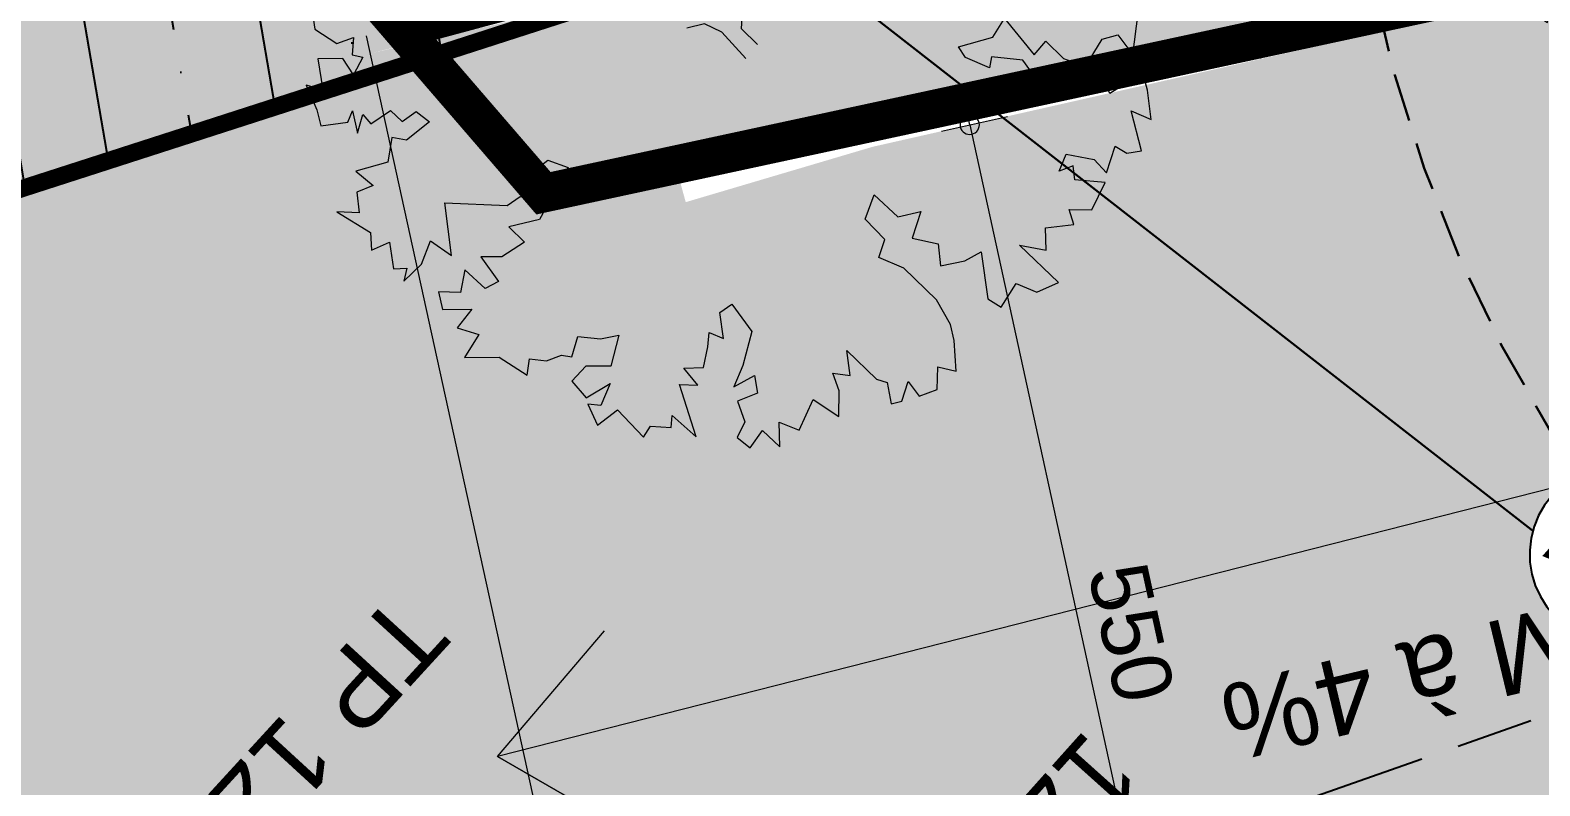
# Model space of a CAD drawing. Header units: metres. Extents: x -2858 to 512, y -1995 to 1252.
# Drawn here: x -413.8 to -405.96, y -80.1 to -76.17 of the extents above; entities that cross this region are included whole.
import ezdxf
from ezdxf import colors
from ezdxf.entities.mleader import LeaderData, LeaderLine
from ezdxf.enums import TextEntityAlignment as Align
from ezdxf.lldxf.tags import DXFTag
from ezdxf.math import Vec2, Vec3

# ---------------------------------------------------------------- set-up
doc = ezdxf.new("R2010")
doc.units = ezdxf.units.M
for name, pattern in [('AEP-2', [3.9000000000000004, 2.5, -0.2, 0.4, -0.2, 0.4, -0.2]), ('CACHE', [0.375, 0.25, -0.125]), ('Grille', [0.8, 0.4, -0.4])]:
    doc.linetypes.add(name, pattern=pattern)
for name, color, linetype in [('--ui- Rsx Humides- EP projeté', 150, 'EP proj'), ('--ui- Rsx Humides- EP texte', 5, 'Continuous'), ('07-AEP-RES', 94, 'AEP-2'), ('07-AEP-TXT', 94, 'Continuous'), ('1002 RES HTA TXT', 1, 'Continuous'), ('Calque commun', 7, 'Continuous'), ('Calque15', 7, 'Continuous'), ('Textes', 7, 'Continuous')]:
    doc.layers.add(name, color=color, linetype=linetype)
doc.layers.add('03-HCH-15x40-10cm', color=7, linetype='Continuous', lineweight=0, true_color=0xb196e4)
doc.layers.add('05.2-EP-400PVC', color=5, linetype='Continuous', lineweight=30)
doc.layers.add('11-TEL-PVC28X2', color=6, linetype='CACHE', lineweight=30)
doc.styles.add('ARIAL GRAS', font='arialbd.ttf')
doc.styles.add('Arial12', font='arial.ttf', dxfattribs={"width": 0.8999999761581421, "height": 0.4158399999141693})
doc.styles.add('Arial18', font='arial.ttf', dxfattribs={"height": 0.3092516362667084})
doc.styles.add('Arial7', font='arial.ttf', dxfattribs={"height": 0.3958421051502228})
doc.styles.get("Standard").update_dxf_attribs({"font": 'arial.ttf'})
tags = doc.linetypes.add('DOT2', pattern=[0.125, 0, -0.125]).pattern_tags.tags
tags[6:7] = [DXFTag(74, 4), DXFTag(75, 0), DXFTag(340, '0'), DXFTag(46, 1.0), DXFTag(50, 0.0), DXFTag(44, 0.0), DXFTag(45, 0.0)]
tags[4:5] = [DXFTag(74, 4), DXFTag(75, 0), DXFTag(340, '0'), DXFTag(46, 1.0), DXFTag(50, 0.0), DXFTag(44, 0.0), DXFTag(45, 0.0)]
tags = doc.linetypes.add('EP proj', pattern='A,0.3,-0.1,0.1,-0.1,0.3,-0.2,["EP",Standard,S=0.1,R=0,X=-0.1,Y=-0.05],-0.25', length=1.35).pattern_tags.tags
tags[14] = DXFTag(74, 10)

# ---------------------------------------------------------------- blocks, each defined once
blk = doc.blocks.new('TXT-REPERE')
at = {"color": 254, "lineweight": 0, "true_color": 0xffffc1}
blk.add_wipeout([(-2.326134472757993e-10, 0.3999999999068109), (-0.05446666016816173, 0.39627437843090885), (-0.10791870860642482, 0.385166914671331), (-0.15936043617308762, 0.3668845209369602), (-0.20783358048443532, 0.3417677617766868), (-0.2524351777384598, 0.3102845165155528), (-0.2923343861258432, 0.2730212572325801), (-0.32678795770562236, 0.23067212918984792), (-0.35515408754439864, 0.18402601513446537), (-0.3769043692904903, 0.13395184461628185), (-0.3916336351557248, 0.08138240499384086), (-0.39906750782392914, 0.027296965562845332), (-0.39906750782392914, -0.02729696556295902), (-0.3916336351557248, -0.08138240499395455), (-0.3769043692904903, -0.13395184461639553), (-0.35515408754439864, -0.18402601476205005), (-0.32678795770562236, -0.2306721288174326), (-0.2923343861258432, -0.27302125686016465), (-0.2524351777384598, -0.3102845161431375), (-0.20783358048443537, -0.34176776177680035), (-0.15936043617308768, -0.36688452056454485), (-0.10791870860642487, -0.3851669146714446), (-0.05446666016816178, -0.3962743784310226), (-2.3261350278695053e-10, -0.3999999999069246), (0.05446665933040575, -0.3962743784310226), (0.10791870814119787, -0.3851669146714446), (0.15936043533533162, -0.36688452056454485), (0.20783357964667934, -0.34176776177680035), (0.25243517727323284, -0.3102845161431375), (0.2923343852880872, -0.27302125686016465), (0.32678795686786644, -0.2306721288174326), (0.35515408707917173, -0.18402601476205005), (0.37690436845273445, -0.13395184461639553), (0.3916336346904978, -0.08138240499395455), (0.39906750735870217, -0.02729696556295902), (0.39906750735870217, 0.027296965562845332), (0.3916336346904978, 0.08138240499384086), (0.37690436845273445, 0.13395184461628185), (0.35515408707917173, 0.18402601513446537), (0.32678795686786644, 0.23067212918984792), (0.2923343852880872, 0.2730212572325801), (0.25243517727323284, 0.3102845165155528), (0.2078335796466794, 0.3417677617766868), (0.15936043533533167, 0.3668845209369602), (0.10791870814119793, 0.385166914671331), (0.05446665933040581, 0.39627437843090885)], dxfattribs=at)
at = {"color": 254, "true_color": 0xffffc1, "flags": 128}
blk.add_lwpolyline([(-2.328306436538696e-10, 0.3999999999068109), (-0.05446665990154997, 0.3962743785232306), (-0.107918708585089, 0.385166914667991), (-0.1593604360240306, 0.3668845207430991), (-0.2078335802070796, 0.3417677618563175), (-0.2524351777974516, 0.3102845163083998), (-0.292334385914728, 0.2730212570168646), (-0.3267879574559629, 0.2306721289641587), (-0.3551540875341743, 0.1840260149911614), (-0.3769043690990657, 0.1339518446475267), (-0.3916336351538803, 0.08138240501290284), (-0.3990675078239292, 0.02729696547618232), (-0.3990675078238155, -0.02729696547606864), (-0.3916336351538803, -0.08138240501278915), (-0.3769043690990657, -0.1339518446475836), (-0.3551540875341743, -0.1840260149911046), (-0.3267879574559629, -0.2306721289642724), (-0.292334385914728, -0.2730212570168646), (-0.2524351777973379, -0.3102845163083998), (-0.2078335802070796, -0.3417677618562607), (-0.1593604360241443, -0.3668845207430991), (-0.107918708585089, -0.3851669146678773), (-0.05446665990154997, -0.3962743785232306), (-2.328306436538696e-10, -0.3999999999068677), (0.05446665943600237, -0.3962743785231737), (0.1079187081195414, -0.3851669146679342), (0.1593604355585967, -0.3668845207429854), (0.207833579741532, -0.3417677618562607), (0.252435177331904, -0.3102845163084567), (0.2923343854490668, -0.273021257016751), (0.3267879569904153, -0.2306721289641587), (0.3551540870686267, -0.1840260149911046), (0.3769043686334044, -0.1339518446475267), (0.3916336346884464, -0.08138240501284599), (0.3990675073583816, -0.02729696547601179), (0.3990675073583816, 0.02729696547618232), (0.3916336346883327, 0.08138240501290284), (0.3769043686335181, 0.1339518446475836), (0.355154087068513, 0.1840260149911614), (0.3267879569903016, 0.2306721289642155), (0.2923343854490668, 0.273021257016751), (0.2524351773317903, 0.3102845163084567), (0.207833579741532, 0.3417677618562607), (0.159360435558483, 0.3668845207430422), (0.1079187081196551, 0.385166914667991), (0.05446665943600237, 0.3962743785232874)], close=True, dxfattribs=at)
at = {"color": 254, "true_color": 0xffffc1, "style": 'ARIAL GRAS'}
blk.add_attdef('X', text='', height=0.4999999999999999, rotation=359.9999999999968, dxfattribs=at).set_placement((0, 0), align=Align.MIDDLE_CENTER)
blk = doc.blocks.new('arb5')
at = {"layer": 'Calque commun', "color": 0, "linetype": 'ByBlock', "lineweight": -2}
for p, q in [((0.5470583438873291, 1.169452786445618), (0.5453373193740845, 1.095712065696716)), ((0.576512336730957, 1.156547427177429), (0.5470583438873291, 1.169452786445618)), ((0.5869772434234619, 1.12774932384491), (0.576512336730957, 1.156547427177429)), ((0.3387209177017212, 1.131723046302795), (0.3079385757446289, 1.084678411483765)), ((0.3543820381164551, 1.118928909301758), (0.3387209177017212, 1.131723046302795)), ((0.443193793296814, 1.135947108268738), (0.4036900997161865, 1.12444269657135)), ((0.4638398885726929, 1.112978577613831), (0.443193793296814, 1.135947108268738)), ((0.4746885299682617, 1.131751894950867), (0.4638398885726929, 1.112978577613831)), ((0.5040380954742432, 1.105898022651672), (0.4746885299682617, 1.131751894950867)), ((0.62447190284729, 1.13448441028595), (0.5869772434234619, 1.12774932384491)), ((0.6282446384429932, 1.113622546195984), (0.62447190284729, 1.13448441028595)), ((0.7301479578018188, 1.148270010948181), (0.7011908292770386, 1.118101000785828)), ((0.7426331043243408, 1.125648856163025), (0.7301479578018188, 1.148270010948181)), ((0.7655994892120361, 1.146013498306274), (0.7426331043243408, 1.125648856163025)), ((0.7891490459442139, 1.134000182151794), (0.7655994892120361, 1.146013498306274)), ((0.7841660976409912, 1.109549283981323), (0.7891490459442139, 1.134000182151794)), ((0.2983092069625854, 1.112343668937683), (0.2724461555480957, 1.081868171691895)), ((0.3079385757446289, 1.084678411483765), (0.2983092069625854, 1.112343668937683)), ((0.3581796884536743, 1.101163387298584), (0.3543820381164551, 1.118928909301758)), ((0.3929299116134644, 1.116647362709045), (0.3581796884536743, 1.101163387298584)), ((0.3907595872879028, 1.091892242431641), (0.3929299116134644, 1.116647362709045)), ((0.4036900997161865, 1.12444269657135), (0.4290419816970825, 1.091583371162415)), ((0.5258876085281372, 1.127397775650024), (0.5040380954742432, 1.105898022651672)), ((0.5453373193740845, 1.095712065696716), (0.5258876085281372, 1.127397775650024)), ((0.5875853300094604, 1.063560962677002), (0.6282446384429932, 1.113622546195984)), ((0.7011908292770386, 1.118101000785828), (0.6883717775344849, 1.099343538284302)), ((0.8098769187927246, 1.121165156364441), (0.7841660976409912, 1.109549283981323)), ((0.8045535087585449, 1.08939790725708), (0.822480320930481, 1.113181233406067)), ((0.822480320930481, 1.113181233406067), (0.8098769187927246, 1.121165156364441)), ((0.411044716835022, 1.059073925018311), (0.3907595872879028, 1.091892242431641)), ((0.4290419816970825, 1.091583371162415), (0.4162546396255493, 1.076766729354858)), ((0.6883717775344849, 1.099343538284302), (0.6762539148330688, 1.062845587730408)), ((0.8114794492721558, 1.07554817199707), (0.8045535087585449, 1.08939790725708)), ((0.2724461555480957, 1.081868171691895), (0.2593319416046143, 1.061424136161804)), ((0.4162546396255493, 1.076766729354858), (0.4347624778747559, 1.067890763282776)), ((0.8099014759063721, 1.019541263580322), (0.8114794492721558, 1.07554817199707)), ((0.8832360506057739, 1.07215416431427), (0.8574298620223999, 1.048715829849243)), ((0.8899394273757935, 1.030718684196472), (0.8832360506057739, 1.07215416431427)), ((0.2593319416046143, 1.061424136161804), (0.3104513883590698, 1.047217845916748)), ((0.4347624778747559, 1.067890763282776), (0.411044716835022, 1.059073925018311)), ((0.6111667156219482, 1.055488586425781), (0.5875853300094604, 1.063560962677002)), ((0.6385935544967651, 1.035561800003052), (0.6111667156219482, 1.055488586425781)), ((0.6762539148330688, 1.062845587730408), (0.6746283769607544, 1.000927329063416)), ((0.8574298620223999, 1.048715829849243), (0.8454234600067139, 1.026010751724243)), ((0.2503900527954102, 1.034753203392029), (0.2036742568016052, 1.001630902290344)), ((0.2442085742950439, 1.001303791999817), (0.2503900527954102, 1.034753203392029)), ((0.3104513883590698, 1.047217845916748), (0.2975528240203857, 1.018608212471008)), ((0.6187076568603516, 1.013201832771301), (0.6385935544967651, 1.035561800003052)), ((0.831789493560791, 1.045826196670532), (0.8099014759063721, 1.019541263580322)), ((0.8454234600067139, 1.026010751724243), (0.831789493560791, 1.045826196670532)), ((0.9334065914154053, 1.045006275177002), (0.8899394273757935, 1.030718684196472)), ((0.943880558013916, 1.01733410358429), (0.9334065914154053, 1.045006275177002)), ((0.9677163362503052, 1.040788292884827), (0.943880558013916, 1.01733410358429)), ((0.9674551486968994, 1.008417248725891), (0.9677163362503052, 1.040788292884827)), ((0.1632286310195923, 1.012935996055603), (0.190768837928772, 0.9721769094467163)), ((0.2036742568016052, 1.001630902290344), (0.1632286310195923, 1.012935996055603)), ((0.2975528240203857, 1.018608212471008), (0.3388360738754272, 1.006451845169067)), ((0.6370314359664917, 0.9815253019332886), (0.6187076568603516, 1.013201832771301)), ((0.9961986541748047, 1.012126326560974), (0.9674551486968994, 1.008417248725891)), ((0.9979851245880127, 0.9893100261688232), (0.9961986541748047, 1.012126326560974)), ((0.2626912593841553, 0.9893313646316528), (0.2442085742950439, 1.001303791999817)), ((0.3052686452865601, 0.9979960918426514), (0.2626912593841553, 0.9893313646316528)), ((0.3176971673965454, 0.9683376550674438), (0.3052686452865601, 0.9979960918426514)), ((0.3388360738754272, 1.006451845169067), (0.3512418270111084, 0.9739786386489868)), ((0.6746283769607544, 1.000927329063416), (0.6872973442077637, 0.9661998748779297)), ((0.9751300811767578, 0.9827382564544678), (0.9979851245880127, 0.9893100261688232)), ((0.190768837928772, 0.9721769094467163), (0.1744537353515625, 0.9388092756271362)), ((0.3165823221206665, 0.934847354888916), (0.3176971673965454, 0.9683376550674438)), ((0.3512418270111084, 0.9739786386489868), (0.3682174682617188, 0.9845387935638428)), ((0.3682174682617188, 0.9845387935638428), (0.3567942380905151, 0.9294557571411133)), ((0.6025627851486206, 0.9660390615463257), (0.6370314359664917, 0.9815253019332886)), ((0.6288795471191406, 0.9480918645858765), (0.6025627851486206, 0.9660390615463257)), ((0.6872973442077637, 0.9661998748779297), (0.6635661125183105, 0.9556940793991089)), ((0.9196882247924805, 0.9496864080429077), (0.9347660541534424, 0.9692701101303101)), ((0.9347660541534424, 0.9692701101303101), (0.9611214399337769, 0.9561082124710083)), ((0.9611214399337769, 0.9561082124710083), (0.9751300811767578, 0.9827382564544678)), ((0.1450179219245911, 0.9539666175842285), (0.1263034343719482, 0.9372272491455078)), ((0.1744537353515625, 0.9388092756271362), (0.1450179219245911, 0.9539666175842285)), ((0.6285206079483032, 0.9036167860031128), (0.6288795471191406, 0.9480918645858765)), ((0.6635661125183105, 0.9556940793991089), (0.6612845659255981, 0.9171462059020996)), ((0.9502907991409302, 0.9395867586135864), (0.9196882247924805, 0.9496864080429077)), ((1.035089135169983, 0.9476292133331299), (0.9979710578918457, 0.8829007148742676)), ((1.035583734512329, 0.904273271560669), (1.035089135169983, 0.9476292133331299)), ((0.1263034343719482, 0.9372272491455078), (0.143950879573822, 0.9263876676559448)), ((0.143950879573822, 0.9263876676559448), (0.1386206150054932, 0.8937759399414062)), ((0.3410786390304565, 0.9354943037033081), (0.3165823221206665, 0.934847354888916)), ((0.3318437337875366, 0.8725113868713379), (0.3410786390304565, 0.9354943037033081)), ((0.3567942380905151, 0.9294557571411133), (0.3821325302124023, 0.8949075937271118)), ((0.8779597282409668, 0.9066711664199829), (0.920646071434021, 0.9288471937179565)), ((0.920646071434021, 0.9288471937179565), (0.9502907991409302, 0.9395867586135864)), ((0.1386206150054932, 0.8937759399414062), (0.1682654023170471, 0.9045155048370361)), ((0.1682654023170471, 0.9045155048370361), (0.2001371383666992, 0.9121404886245728)), ((0.2001371383666992, 0.9121404886245728), (0.201884925365448, 0.8845387697219849)), ((0.6612845659255981, 0.9171462059020996), (0.6285206079483032, 0.9036167860031128)), ((0.8688678741455078, 0.861422061920166), (0.8779597282409668, 0.9066711664199829)), ((1.048611760139465, 0.9140208959579468), (1.035583734512329, 0.904273271560669)), ((1.066170573234558, 0.8922032117843628), (1.048611760139465, 0.9140208959579468)), ((0.201884925365448, 0.8845387697219849), (0.1776314377784729, 0.8441976308822632)), ((0.3821325302124023, 0.8949075937271118), (0.3951445817947388, 0.9026848077774048)), ((0.3951445817947388, 0.9026848077774048), (0.4066967964172363, 0.8690923452377319)), ((0.9112818241119385, 0.8847262859344482), (0.8885402679443359, 0.8573222160339355)), ((0.918160080909729, 0.8649653196334839), (0.9112818241119385, 0.8847262859344482)), ((0.9586262702941895, 0.8911004066467285), (0.9340187311172485, 0.8766607046127319)), ((0.977336049079895, 0.8723700046539307), (0.9586262702941895, 0.8911004066467285)), ((0.9815154075622559, 0.9018944501876831), (0.977336049079895, 0.8723700046539307)), ((0.9979710578918457, 0.8829007148742676), (0.9815154075622559, 0.9018944501876831)), ((1.083929300308228, 0.8951565027236938), (1.066170573234558, 0.8922032117843628)), ((1.080419540405273, 0.843950629234314), (1.083929300308228, 0.8951565027236938)), ((0.3614476919174194, 0.8781841993331909), (0.3318437337875366, 0.8725113868713379)), ((0.4026196002960205, 0.8522348403930664), (0.3614476919174194, 0.8781841993331909)), ((0.4066967964172363, 0.8690923452377319), (0.4026196002960205, 0.8522348403930664)), ((0.9340187311172485, 0.8766607046127319), (0.918160080909729, 0.8649653196334839)), ((0.1776314377784729, 0.8441976308822632), (0.2182133793830872, 0.8497817516326904)), ((0.2182133793830872, 0.8497817516326904), (0.187685489654541, 0.834263801574707)), ((0.8885402679443359, 0.8573222160339355), (0.8688678741455078, 0.861422061920166)), ((1.113868832588196, 0.8377691507339478), (1.080419540405273, 0.843950629234314)), ((0.187685489654541, 0.834263801574707), (0.2151054739952087, 0.8134925365447998)), ((1.060460925102234, 0.8125829696655273), (1.091229438781738, 0.823032021522522)), ((1.091229438781738, 0.823032021522522), (1.101814746856689, 0.8091527223587036)), ((1.101814746856689, 0.8091527223587036), (1.113868832588196, 0.8377691507339478)), ((0.1005399227142334, 0.8144170045852661), (0.05310690402984619, 0.7970647811889648)), ((0.1200442314147949, 0.7894871234893799), (0.1005399227142334, 0.8144170045852661)), ((0.2151054739952087, 0.8134925365447998), (0.2356699705123901, 0.8152971267700195)), ((0.2356699705123901, 0.8152971267700195), (0.2333407402038574, 0.7708380222320557)), ((1.096965789794922, 0.8013097047805786), (1.060460925102234, 0.8125829696655273)), ((1.093630909919739, 0.7717784643173218), (1.096965789794922, 0.8013097047805786)), ((0.05310690402984619, 0.7970647811889648), (0.03817427158355713, 0.7605894804000854)), ((0.1316531896591187, 0.7629318237304688), (0.1200442314147949, 0.7894871234893799)), ((0.168396532535553, 0.781214714050293), (0.1316531896591187, 0.7629318237304688)), ((0.182581901550293, 0.7250806093215942), (0.168396532535553, 0.781214714050293)), ((1.004149675369263, 0.7764415740966797), (1.042600035667419, 0.7969628572463989)), ((1.042600035667419, 0.7969628572463989), (1.065200686454773, 0.772007942199707)), ((0.03817427158355713, 0.7605894804000854), (0.03397905826568604, 0.7290947437286377)), ((0.2333407402038574, 0.7708380222320557), (0.2805442810058594, 0.7597599029541016)), ((1.024580121040344, 0.7616384029388428), (1.004149675369263, 0.7764415740966797)), ((1.043239951133728, 0.7367153167724609), (1.024580121040344, 0.7616384029388428)), ((1.065200686454773, 0.772007942199707), (1.093630909919739, 0.7717784643173218)), ((0.1928585171699524, 0.7427325248718262), (0.182581901550293, 0.7250806093215942)), ((0.2382166385650635, 0.7471520900726318), (0.1928585171699524, 0.7427325248718262)), ((0.3138506412506104, 0.735844612121582), (0.2382166385650635, 0.7471520900726318)), ((0.2805442810058594, 0.7597599029541016), (0.3138506412506104, 0.735844612121582)), ((1.068959832191467, 0.7494571208953857), (1.043239951133728, 0.7367153167724609)), ((1.076746106147766, 0.7375710010528564), (1.068959832191467, 0.7494571208953857)), ((0.03397905826568604, 0.7290947437286377), (0.05829358100891113, 0.707222580909729)), ((0.1056244373321533, 0.7119077444076538), (0.1383474469184875, 0.7203704118728638)), ((0.1383474469184875, 0.7203704118728638), (0.1804910898208618, 0.7101776599884033)), ((1.096370697021484, 0.7275599241256714), (1.076746106147766, 0.7375710010528564)), ((1.110011458396912, 0.7085889577865601), (1.096370697021484, 0.7275599241256714)), ((1.1286940574646, 0.721387505531311), (1.110011458396912, 0.7085889577865601)), ((1.136216878890991, 0.6768487691879272), (1.1286940574646, 0.721387505531311)), ((0.05829358100891113, 0.707222580909729), (0.1056244373321533, 0.7119077444076538)), ((0.2082879543304443, 0.7012265920639038), (0.1781958937644958, 0.669940710067749)), ((0.1804910898208618, 0.7101776599884033), (0.2082879543304443, 0.7012265920639038)), ((0.07497614622116089, 0.6814708709716797), (0.09051692485809326, 0.6537579298019409)), ((0.1032792329788208, 0.6654781103134155), (0.07497614622116089, 0.6814708709716797)), ((0.1066390872001648, 0.6981056928634644), (0.1032792329788208, 0.6654781103134155)), ((0.1370306611061096, 0.6967345476150513), (0.1066390872001648, 0.6981056928634644)), ((0.1781958937644958, 0.669940710067749), (0.1370306611061096, 0.6967345476150513)), ((0.05795973539352417, 0.6658438444137573), (0.04403281211853027, 0.6493473052978516)), ((0.09051692485809326, 0.6537579298019409), (0.05795973539352417, 0.6658438444137573)), ((1.16859233379364, 0.6422438621520996), (1.136216878890991, 0.6768487691879272)), ((0.005766391754150391, 0.651626706123352), (0.03121370077133179, 0.6305898427963257)), ((0.04403281211853027, 0.6493473052978516), (0.005766391754150391, 0.651626706123352)), ((0.585084080696106, 0.6489226818084717), (0.5839921236038208, 0.618247389793396)), ((0.6098618507385254, 0.6495672464370728), (0.6055326461791992, 0.6014646291732788)), ((1.13194215297699, 0.6355018615722656), (1.16859233379364, 0.6422438621520996)), ((0.03121370077133179, 0.6305898427963257), (0.003421187400817871, 0.6051970720291138)), ((0.5839921236038208, 0.618247389793396), (0.5601881742477417, 0.5987340211868286)), ((1.145512461662292, 0.6078047752380371), (1.13194215297699, 0.6355018615722656)), ((0.003421187400817871, 0.6051970720291138), (0.01902550458908081, 0.5853657722473145)), ((0.5601881742477417, 0.5987340211868286), (0.5235879421234131, 0.5981848239898682)), ((0.6055326461791992, 0.6014646291732788), (0.613214373588562, 0.5766301155090332)), ((0.9965462684631348, 0.5667809247970581), (0.9976291656494141, 0.5963302850723267)), ((0.9976291656494141, 0.5963302850723267), (1.033023953437805, 0.5870364904403687)), ((1.052562355995178, 0.5663288831710815), (1.060768842697144, 0.606518030166626)), ((1.060768842697144, 0.606518030166626), (1.080418467521667, 0.5996034145355225)), ((1.080418467521667, 0.5996034145355225), (1.080116271972656, 0.5621654987335205)), ((1.113118648529053, 0.6052511930465698), (1.145512461662292, 0.6078047752380371)), ((1.140472769737244, 0.5763168334960938), (1.113118648529053, 0.6052511930465698)), ((0.01902550458908081, 0.5853657722473145), (0, 0.5649693012237549)), ((0.5343501567840576, 0.571354866027832), (0.5707415342330933, 0.5809139013290405)), ((0.5707415342330933, 0.5809139013290405), (0.5902162790298462, 0.552324652671814)), ((0.613214373588562, 0.5766301155090332), (0.6336517333984375, 0.562671422958374)), ((0.8822940587997437, 0.5716439485549927), (0.9612696170806885, 0.5907120704650879)), ((0.9612696170806885, 0.5907120704650879), (0.9965462684631348, 0.5667809247970581)), ((1.033023953437805, 0.5870364904403687), (1.052562355995178, 0.5663288831710815)), ((1.080116271972656, 0.5621654987335205), (1.106991648674011, 0.5785574913024902)), ((1.106991648674011, 0.5785574913024902), (1.126514077186584, 0.5558794736862183)), ((1.126514077186584, 0.5558794736862183), (1.140472769737244, 0.5763168334960938)), ((0, 0.5649693012237549), (0.002896487712860107, 0.5401734113693237)), ((0.8939007520675659, 0.5448071956634521), (0.8822940587997437, 0.5716439485549927)), ((0.9433609247207642, 0.5691806077957153), (0.9340989589691162, 0.537726640701294)), ((0.9558757543563843, 0.5502187013626099), (0.9433609247207642, 0.5691806077957153)), ((0.002896487712860107, 0.5401734113693237), (0.03647303581237793, 0.5497552156448364)), ((0.03647303581237793, 0.5497552156448364), (0.03816407918930054, 0.515116274356842)), ((0.03816407918930054, 0.515116274356842), (0.06201803684234619, 0.5408223867416382)), ((0.06201803684234619, 0.5408223867416382), (0.07561105489730835, 0.5159401297569275)), ((0.1524890065193176, 0.5192609429359436), (0.1645113825798035, 0.5439364910125732)), ((0.1645113825798035, 0.5439364910125732), (0.1852688193321228, 0.5347607731819153)), ((0.1852688193321228, 0.5347607731819153), (0.2108614444732666, 0.5317391753196716)), ((0.2205840945243835, 0.5156148672103882), (0.2484424114227295, 0.5491708517074585)), ((0.2484424114227295, 0.5491708517074585), (0.2718148231506348, 0.5152015089988708)), ((0.5902162790298462, 0.552324652671814), (0.6137658357620239, 0.5403114557266235)), ((0.6137658357620239, 0.5403114557266235), (0.6412403583526611, 0.5262959003448486)), ((0.9340989589691162, 0.537726640701294), (0.8939007520675659, 0.5448071956634521)), ((0.9766671657562256, 0.5452653169631958), (0.9558757543563843, 0.5502187013626099)), ((1.031320929527283, 0.4806409478187561), (0.9766671657562256, 0.5452653169631958)), ((1.077930092811584, 0.5354400873184204), (1.031320929527283, 0.4806409478187561)), ((1.082717537879944, 0.5007761716842651), (1.077930092811584, 0.5354400873184204)), ((0.07561105489730835, 0.5159401297569275), (0.1033172607421875, 0.5306364297866821)), ((0.1033172607421875, 0.5306364297866821), (0.1208987832069397, 0.5116336345672607)), ((0.1208987832069397, 0.5116336345672607), (0.1524890065193176, 0.5192609429359436)), ((0.2108614444732666, 0.5317391753196716), (0.2205840945243835, 0.5156148672103882)), ((0.2718148231506348, 0.5152015089988708), (0.2192991375923157, 0.4959198236465454)), ((0.1542595624923706, 0.4944741129875183), (0.1206670999526978, 0.4829218983650208)), ((0.1599482297897339, 0.4668405652046204), (0.1542595624923706, 0.4944741129875183)), ((0.2192991375923157, 0.4959198236465454), (0.1896883845329285, 0.4894025921821594)), ((1.114348649978638, 0.5134702324867249), (1.082717537879944, 0.5007761716842651)), ((1.14782977104187, 0.5112295150756836), (1.114348649978638, 0.5134702324867249)), ((1.131993770599365, 0.5023491382598877), (1.14782977104187, 0.5112295150756836)), ((1.144558548927307, 0.489579975605011), (1.131993770599365, 0.5023491382598877)), ((0.06744319200515747, 0.4805362820625305), (0.03467023372650146, 0.4658809304237366)), ((0.08498615026473999, 0.4567482471466064), (0.06744319200515747, 0.4805362820625305)), ((0.1049196720123291, 0.4850195050239563), (0.08498615026473999, 0.4567482471466064)), ((0.1302579641342163, 0.4504712820053101), (0.1049196720123291, 0.4850195050239563)), ((0.1206670999526978, 0.4829218983650208), (0.1302579641342163, 0.4504712820053101)), ((0.1896883845329285, 0.4894025921821594), (0.1993405818939209, 0.4645521640777588)), ((1.121807813644409, 0.4610499143600464), (1.144558548927307, 0.489579975605011)), ((0.03467023372650146, 0.4658809304237366), (0.03246134519577026, 0.4363405704498291)), ((0.1993405818939209, 0.4645521640777588), (0.1599482297897339, 0.4668405652046204)), ((1.14621102809906, 0.4501557350158691), (1.121807813644409, 0.4610499143600464)), ((0.03246134519577026, 0.4363405704498291), (0.06197893619537354, 0.4313167929649353)), ((1.129466891288757, 0.4334005117416382), (1.14621102809906, 0.4501557350158691)), ((1.139734148979187, 0.3801130056381226), (1.129466891288757, 0.4334005117416382)), ((0.06197893619537354, 0.4313167929649353), (0.08058422803878784, 0.3996379971504211)), ((0.08058422803878784, 0.3996379971504211), (0.04116004705429077, 0.397985577583313)), ((0.04116004705429077, 0.397985577583313), (0.05750435590744019, 0.3651989698410034)), ((0.9644399881362915, 0.3905356526374817), (1.003800511360168, 0.3843064308166504)), ((0.9662264585494995, 0.3677192330360413), (0.9644399881362915, 0.3905356526374817)), ((1.079872727394104, 0.3924192786216736), (1.101467728614807, 0.3823923468589783)), ((1.081597805023193, 0.3620027303695679), (1.079872727394104, 0.3924192786216736)), ((1.101467728614807, 0.3823923468589783), (1.12022078037262, 0.4039169549942017)), ((1.12022078037262, 0.4039169549942017), (1.139734148979187, 0.3801130056381226)), ((0.05750435590744019, 0.3651989698410034), (0.08823424577713013, 0.3708626627922058)), ((0.08823424577713013, 0.3708626627922058), (0.08209359645843506, 0.3424800634384155)), ((1.003800511360168, 0.3843064308166504), (1.014642357826233, 0.3673285841941833)), ((1.014642357826233, 0.3673285841941833), (1.043224811553955, 0.3859588503837585)), ((1.043224811553955, 0.3859588503837585), (1.081597805023193, 0.3620027303695679)), ((0.08209359645843506, 0.3424800634384155), (0.1136906147003174, 0.3509518504142761)), ((0.1136906147003174, 0.3509518504142761), (0.1360279321670532, 0.3282510638237)), ((0.9889882802963257, 0.3627499938011169), (0.9662264585494995, 0.3677192330360413)), ((0.9888134002685547, 0.3410754203796387), (0.9889882802963257, 0.3627499938011169)), ((1.020283222198486, 0.3337838053703308), (0.9888134002685547, 0.3410754203796387)), ((1.018178820610046, 0.3171919584274292), (1.020283222198486, 0.3337838053703308)), ((1.041919231414795, 0.3288236260414124), (1.018178820610046, 0.3171919584274292)), ((1.02397882938385, 0.3033513426780701), (1.041919231414795, 0.3288236260414124)), ((0.1360279321670532, 0.3282510638237), (0.1121354103088379, 0.2977597117424011)), ((1.039789795875549, 0.309135377407074), (1.02397882938385, 0.3033513426780701)), ((1.068029284477234, 0.2852610349655151), (1.039789795875549, 0.309135377407074)), ((0.1121354103088379, 0.2977597117424011), (0.1248453259468079, 0.2680990099906921)), ((0.1248453259468079, 0.2680990099906921), (0.1435438990592957, 0.282867968082428)), ((0.1435438990592957, 0.282867968082428), (0.1702920794487, 0.2834966778755188)), ((0.1702920794487, 0.2834966778755188), (0.193962037563324, 0.2864022254943848)), ((0.193962037563324, 0.2864022254943848), (0.1849338412284851, 0.2490347623825073)), ((0.2845760583877563, 0.282574474811554), (0.3376432657241821, 0.265537440776825)), ((0.3150447607040405, 0.255867063999176), (0.2845760583877563, 0.282574474811554)), ((0.7369747161865234, 0.2848357558250427), (0.7920281887054443, 0.2697531580924988)), ((0.7545335292816162, 0.2630180716514587), (0.7369747161865234, 0.2848357558250427)), ((0.7920281887054443, 0.2697531580924988), (0.8154414892196655, 0.2408506274223328)), ((0.9606075286865234, 0.2644518613815308), (0.9871219396591187, 0.2709940075874329)), ((0.9871219396591187, 0.2709940075874329), (0.9801595211029053, 0.2454331517219543)), ((1.056054592132568, 0.2664967179298401), (1.068029284477234, 0.2852610349655151)), ((0.1849338412284851, 0.2490347623825073), (0.1659060716629028, 0.2283568382263184)), ((0.291846752166748, 0.2067906856536865), (0.2953246831893921, 0.2540556192398071)), ((0.2953246831893921, 0.2540556192398071), (0.3150447607040405, 0.255867063999176)), ((0.3376432657241821, 0.265537440776825), (0.3524190187454224, 0.2476833462715149)), ((0.3524190187454224, 0.2476833462715149), (0.3800275325775146, 0.2502756118774414)), ((0.3800275325775146, 0.2502756118774414), (0.3877274990081787, 0.2276930212974548)), ((0.7315831184387207, 0.2446238398551941), (0.7545335292816162, 0.2630180716514587)), ((0.9494069814682007, 0.2369546294212341), (0.9683847427368164, 0.2514398097991943)), ((0.9683847427368164, 0.2514398097991943), (0.9606075286865234, 0.2644518613815308)), ((1.003606915473938, 0.2207529544830322), (1.030336976051331, 0.2540364861488342)), ((1.030336976051331, 0.2540364861488342), (1.041146993637085, 0.2331178188323975)), ((1.041146993637085, 0.2331178188323975), (1.056054592132568, 0.2664967179298401)), ((0.1659060716629028, 0.2283568382263184), (0.1343725919723511, 0.227766752243042)), ((0.1343725919723511, 0.227766752243042), (0.1791992783546448, 0.1663182377815247)), ((0.3877274990081787, 0.2276930212974548), (0.3659484386444092, 0.2149194478988647)), ((0.740368127822876, 0.21696537733078), (0.7315831184387207, 0.2446238398551941)), ((0.777908205986023, 0.2293302416801453), (0.740368127822876, 0.21696537733078)), ((0.7546625137329102, 0.1743426322937012), (0.777908205986023, 0.2293302416801453)), ((0.8154414892196655, 0.2408506274223328), (0.8045473098754883, 0.2164475321769714)), ((0.970992922782898, 0.2258017063140869), (0.9494069814682007, 0.2369546294212341)), ((0.9801595211029053, 0.2454331517219543), (1.003606915473938, 0.2207529544830322)), ((0.2365707159042358, 0.1942874193191528), (0.2634323835372925, 0.2089905142784119)), ((0.2634323835372925, 0.2089905142784119), (0.291846752166748, 0.2067906856536865)), ((0.3659484386444092, 0.2149194478988647), (0.3854936361312866, 0.1950563192367554)), ((0.8045473098754883, 0.2164475321769714), (0.8260152339935303, 0.1906572580337524)), ((0.9766179323196411, 0.1902865171432495), (0.970992922782898, 0.2258017063140869)), ((0.2060042023658752, 0.1739841103553772), (0.2365707159042358, 0.1942874193191528)), ((0.3854936361312866, 0.1950563192367554), (0.3655668497085571, 0.1676294803619385)), ((0.8260152339935303, 0.1906572580337524), (0.8070987462997437, 0.1837722063064575)), ((0.9304153919219971, 0.1858737468719482), (0.9538695812225342, 0.1620379686355591)), ((0.9419198036193848, 0.1463700532913208), (0.9304153919219971, 0.1858737468719482)), ((0.9538695812225342, 0.1620379686355591), (0.9766179323196411, 0.1902865171432495)), ((0.1791992783546448, 0.1663182377815247), (0.2060042023658752, 0.1739841103553772)), ((0.3655668497085571, 0.1676294803619385), (0.3731555938720703, 0.1312539577484131)), ((0.5987613201141357, 0.1460424065589905), (0.5990087985992432, 0.1767246127128601)), ((0.5990087985992432, 0.1767246127128601), (0.625470757484436, 0.1418858170509338)), ((0.7971194982528687, 0.1680883765220642), (0.7546625137329102, 0.1743426322937012)), ((0.7771291732788086, 0.1327799558639526), (0.7971194982528687, 0.1680883765220642)), ((0.8070987462997437, 0.1837722063064575), (0.8535374402999878, 0.1825529932975769)), ((0.8535374402999878, 0.1825529932975769), (0.8375356197357178, 0.1531239748001099)), ((0.5682810544967651, 0.1364356875419617), (0.5987613201141357, 0.1460424065589905)), ((0.8375356197357178, 0.1531239748001099), (0.859162449836731, 0.1470378041267395)), ((0.859162449836731, 0.1470378041267395), (0.8597434759140015, 0.1143784523010254)), ((0.9101933240890503, 0.1218535304069519), (0.9419198036193848, 0.1463700532913208)), ((0.3731555938720703, 0.1312539577484131), (0.3404711484909058, 0.1275766491889954)), ((0.3404711484909058, 0.1275766491889954), (0.3441166877746582, 0.09095144271850586)), ((0.5719130039215088, 0.0981215238571167), (0.5682810544967651, 0.1364356875419617)), ((0.625470757484436, 0.1418858170509338), (0.5926910638809204, 0.1263859868049622)), ((0.5926910638809204, 0.1263859868049622), (0.6180679798126221, 0.09662306308746338)), ((0.8220511674880981, 0.08315390348434448), (0.7771291732788086, 0.1327799558639526)), ((0.8597434759140015, 0.1143784523010254), (0.8866437673568726, 0.1338667869567871)), ((0.8866437673568726, 0.1338667869567871), (0.9101933240890503, 0.1218535304069519)), ((0.3441166877746582, 0.09095144271850586), (0.3274226188659668, 0.08038890361785889)), ((0.4200707674026489, 0.08442693948745728), (0.4466668367385864, 0.1011026501655579)), ((0.4238139390945435, 0.05990570783615112), (0.4200707674026489, 0.08442693948745728)), ((0.4466668367385864, 0.1011026501655579), (0.472186803817749, 0.08907347917556763)), ((0.472186803817749, 0.08907347917556763), (0.4878456592559814, 0.07599788904190063)), ((0.5245118141174316, 0.08471018075942993), (0.5719130039215088, 0.0981215238571167)), ((0.5658018589019775, 0.07339829206466675), (0.5245118141174316, 0.08471018075942993)), ((0.6180679798126221, 0.09662306308746338), (0.5992603302001953, 0.06834274530410767)), ((0.7559492588043213, 0.0895988941192627), (0.7915233373641968, 0.06763589382171631)), ((0.784247636795044, 0.03813642263412476), (0.7559492588043213, 0.0895988941192627)), ((0.7915233373641968, 0.06763589382171631), (0.8220511674880981, 0.08315390348434448)), ((0.3274226188659668, 0.08038890361785889), (0.3597301244735718, 0.0722460150718689)), ((0.3597301244735718, 0.0722460150718689), (0.3487541675567627, 0.03770935535430908)), ((0.4878456592559814, 0.07599788904190063), (0.462032675743103, 0.05171513557434082)), ((0.5664010047912598, 0.04299080371856689), (0.5658018589019775, 0.07339829206466675)), ((0.5992603302001953, 0.06834274530410767), (0.6108602285385132, 0.0406615138053894)), ((0.6957788467407227, 0.06362283229827881), (0.7210603952407837, 0.02203744649887085)), ((0.6972881555557251, 0.006464898586273193), (0.6957788467407227, 0.06362283229827881)), ((0.3487541675567627, 0.03770935535430908), (0.3882828950881958, 0.05231022834777832)), ((0.3882828950881958, 0.05231022834777832), (0.4238139390945435, 0.05990570783615112)), ((0.462032675743103, 0.05171513557434082), (0.4736007452011108, 0.02009308338165283)), ((0.5368516445159912, 0.04407376050949097), (0.5468240976333618, 0.05891311168670654)), ((0.5504856109619141, 0.0242583155632019), (0.5368516445159912, 0.04407376050949097)), ((0.5468240976333618, 0.05891311168670654), (0.5664010047912598, 0.04299080371856689)), ((0.4884628057479858, 0.01293551921844482), (0.4973729848861694, 0.03566563129425049)), ((0.4973729848861694, 0.03566563129425049), (0.528740644454956, 0.01570707559585571)), ((0.528740644454956, 0.01570707559585571), (0.5504856109619141, 0.0242583155632019)), ((0.6108602285385132, 0.0406615138053894), (0.5956778526306152, 0.008129328489303589)), ((0.6262965202331543, 8.940696716308594e-08), (0.6363801956176758, 0.02863234281539917)), ((0.6363801956176758, 0.02863234281539917), (0.6716568470001221, 0.004701197147369385)), ((0.7210603952407837, 0.02203744649887085), (0.74371337890625, 0.03846350312232971)), ((0.74371337890625, 0.03846350312232971), (0.7615945339202881, 0.02171036601066589)), ((0.7615945339202881, 0.02171036601066589), (0.784247636795044, 0.03813642263412476)), ((0.4736007452011108, 0.02009308338165283), (0.4884628057479858, 0.01293551921844482)), ((0.5956778526306152, 0.008129328489303589), (0.6262965202331543, 8.940696716308594e-08)), ((0.6716568470001221, 0.004701197147369385), (0.6972881555557251, 0.006464898586273193))]:
    blk.add_line(p, q, dxfattribs=at)
blk = doc.blocks.new('geometrebondepartleger')
at = {"layer": 'Calque15', "color": 1, "linetype": 'ByBlock', "lineweight": -2, "style": 'Arial12', "width": 0.8999999761581421}
blk.add_text('125.09', height=0.4158399999141693, dxfattribs=at).set_placement((49.57734298706055, 87.54757690429688, 204.0883636474609), align=Align.TOP_LEFT)
blk = doc.blocks.new('hatch59')
at = {"layer": 'Calque commun', "color": 64, "linetype": 'Continuous', "lineweight": 9}
for p, q in [((-24.85449409484863, 73.57677459716797), (-26.29258346557617, 71.5470199584961)), ((-24.60940361022949, 73.40377044677734), (-26.04778671264648, 71.37359619140625)), ((-24.36431312561035, 73.23076629638672), (-25.8029899597168, 71.20018005371094)), ((-24.11922264099121, 73.0577621459961), (-25.55819320678711, 71.0267562866211)), ((-23.87413215637207, 72.88475799560547), (-25.31339645385742, 70.85334014892578)), ((-23.62904167175293, 72.71174621582031), (-25.06860160827637, 70.67991638183594)), ((-23.38395118713379, 72.53874206542969), (-24.82380485534668, 70.50650024414062)), ((-23.13886070251465, 72.36573791503906), (-24.57900810241699, 70.33307647705078)), ((-22.89377021789551, 72.19273376464844), (-24.3342113494873, 70.15965270996094)), ((-22.64867973327637, 72.01972961425781), (-24.08941459655762, 69.98623657226562)), ((-22.40358924865723, 71.84672546386719), (-23.84461784362793, 69.81281280517578)), ((-22.15849876403809, 71.67371368408203), (-23.59982109069824, 69.63939666748047)), ((-21.91340827941895, 71.5007095336914), (-23.35502433776855, 69.46597290039062)), ((-21.6683177947998, 71.32770538330078), (-23.11022758483887, 69.29255676269531)), ((-21.42322731018066, 71.15470123291016), (-22.86543083190918, 69.11913299560547)), ((-21.17813682556152, 70.98169708251953), (-22.62063407897949, 68.94571685791016))]:
    blk.add_line(p, q, dxfattribs=at)
blk = doc.blocks.new('hatch60')
at = {"layer": 'Calque commun', "color": 64, "linetype": 'Continuous', "lineweight": 9}
for p, q in [((-25.17523574829102, 73.59346008300781), (-21.08793258666992, 70.69759368896484)), ((-25.34918594360352, 73.34903717041016), (-21.26285552978516, 70.45386505126953)), ((-25.52313613891602, 73.1046142578125), (-21.43777847290039, 70.21012878417969)), ((-25.69708633422852, 72.86019897460938), (-21.61269950866699, 69.96640014648438)), ((-25.87103652954102, 72.61577606201172), (-21.78762245178223, 69.72266387939453)), ((-26.04498672485352, 72.37135314941406), (-21.96254348754883, 69.47893524169922)), ((-26.21893692016602, 72.1269302368164), (-22.13746643066406, 69.23519897460938)), ((-26.39288711547852, 71.88250732421875), (-22.31238746643066, 68.99147033691406))]:
    blk.add_line(p, q, dxfattribs=at)
blk = doc.blocks.new('new275')
at = {"layer": 'Calque commun', "color": 1, "linetype": 'Continuous', "lineweight": 9}
blk.add_arc((0, 0), 0.5, 0, 359.9994089612657, dxfattribs=at)
blk = doc.blocks.new('new276')
at = {"layer": 'Calque commun', "color": 1, "linetype": 'Continuous', "lineweight": 9}
blk.add_arc((0, 0), 0.5, 0, 359.9994089612657, dxfattribs=at)
blk = doc.blocks.new('DimLine6592')
at = {"layer": 'Calque commun', "color": 1, "linetype": 'Continuous', "lineweight": 9}
for p, q in [((-19.23641204833984, 77.64985656738281), (-19.52016067504883, 77.8547592163086)), ((-19.35801887512207, 77.7376708984375), (-19.24099159240723, 77.89985656738281)), ((-22.58038139343262, 73.27188110351562), (-19.35801887512207, 77.7376708984375)), ((-22.45877456665039, 73.18406677246094), (-22.74252319335938, 73.38896942138672)), ((-22.58038139343262, 73.27188110351562), (-22.69740867614746, 73.10969543457031))]:
    blk.add_line(p, q, dxfattribs=at)
at = {"layer": 'Calque commun', "color": 1, "linetype": 'Continuous', "lineweight": 9, "xscale": 0.1000000014215899, "yscale": 0.1000000014215899, "zscale": 0.1000000014215899, "rotation": 54.18705978203897}
for name, p in [('new276', (-19.35801887512207, 77.7376708984375)), ('new275', (-22.58038139343262, 73.27188110351562))]:
    blk.add_blockref(name, p, dxfattribs=at)
at = {"layer": 'Calque commun', "color": 1, "linetype": 'Continuous', "lineweight": 9, "style": 'Arial18'}
blk.add_text('550', height=0.3092516328813796, rotation=54.18706032098932, dxfattribs=at).set_placement((-20.97731018066406, 75.51062774658203), align=Align.BOTTOM_CENTER)

msp = doc.modelspace()

# ---------------------------------------------------------------- hatches: boundary and pattern name
at = {"layer": '--ui- Rsx Humides- EP projeté', "linetype": 'Grille'}
h = msp.add_hatch(dxfattribs=at)
h.set_pattern_fill('ANSI36', color=5, scale=3.6, angle=-125.2777609185295, style=0)
h.set_pattern_definition([(279.7222390814705, (-1933.275265292111, 2198.854871562281), (0.5765237692289602, -0.7001975389231476), [1.124999999999999, -0.2249999999999999, 0, -0.2249999999999999])])
h.paths.add_polyline_path([(-427.8325428299256, -57.22852030564209), (-413.0008965144308, -52.73269022972002), (-408.8059035269789, -67.60582646851819), (-408.8157845012053, -68.40886572676507), (-407.8032900663436, -74.29035803885293), (-407.8869936076783, -73.90459370908005), (-407.3976274565078, -74.91888121893638), (-417.5450140256765, -78.19144828869449), (-418.0903771243188, -75.8843701196271), (-422.5824912894155, -76.95506621959399)])
at = {"layer": 'Calque commun', "linetype": 'Continuous', "lineweight": 9}
h = msp.add_hatch(color=71, dxfattribs=at)
h.paths.add_polyline_path([(-423.2094735015299, -80.44952058930173), (-430.5856462012789, -56.2182892654431), (-407.4725617473589, -49.33254700428549), (-404.5237349237248, -66.81037685464219), (-404.5235381952825, -66.81046594340873), (-403.0743342049501, -75.15385127795074), (-403.101384914416, -75.15567647283052), (-403.2851196119635, -75.2038320336678), (-410.457131043543, -76.83756216239692), (-410.3940629073005, -77.06707685956175), (-410.9658415573715, -77.04678300297388), (-411.4987573361987, -76.79089135781359), (-411.9913788608841, -76.32526546143845), (-412.0212709756267, -76.29279389849387), (-406.9114541172971, -75.11424338892704), (-408.5027783674101, -67.7980628876839), (-409.0323501897875, -67.89777951680824), (-410.1822136157087, -63.02737571058969), (-415.0170975876031, -64.21458537817065), (-415.1687853133637, -63.34243954251139), (-410.3746579036996, -62.24910026407329), (-410.2872904624608, -62.3490252271915), (-411.5270846505624, -57.35647630009618), (-409.9072890435638, -57.07222926323951), (-410.9255398790287, -52.09587855628601), (-422.8343788484975, -55.07881305066084), (-422.6893859709795, -55.80305899938492), (-427.5264118821957, -56.900557707925), (-427.5289988153997, -56.93043478394989), (-426.3737007119935, -61.80366132907091), (-421.5335221968677, -60.63686222120705), (-421.2139845556729, -61.85801724305324), (-426.0654636613384, -63.0275275035184), (-424.9272611993434, -67.8309080159041), (-420.0664967215271, -66.65915317054805), (-418.9612246027017, -71.28282472763817), (-417.5661740632571, -77.15463400063805), (-421.6120350133016, -78.06117882104911), (-420.686449212928, -82.06529983660877), (-420.6974910386131, -82.06199731568816), (-420.6883896982836, -82.1008886670615), (-422.6385593806353, -82.91704106787873), (-423.8662948362109, -83.46547142674626), (-425.2039447220749, -84.18505153800282), (-427.2525182802502, -85.72323495077856), (-440.15243971346, -95.68496155351545), (-442.1841730573208, -98.08617738622635), (-443.3087945885201, -101.2510543478963), (-443.3087958607786, -101.2510557689301), (-443.1990549349036, -105.2182377078138), (-445.7961488961913, -104.207122145915), (-449.3614525572674, -101.1975411756539), (-449.4307301828145, -101.107944379136), (-428.1146258112397, -84.31404625136511), (-428.1057925550888, -84.32848550581642), (-428.1057919189596, -84.32848479529949), (-423.9197270834188, -81.00909711132078)])
h.paths.add_polyline_path([(-424.6612429660311, -69.00338138417169), (-424.0106589521696, -71.86115045418012), (-422.7202494552243, -77.05809713401487), (-417.8274185470951, -75.95805340209691), (-419.1295078297429, -70.76372670861701), (-419.7864114420511, -67.89163887670287)], flags=16)
h.paths.add_polyline_path([(-406.1044116750068, -57.44164073551158), (-409.7605409535974, -58.10686556452131), (-408.5672199025129, -64.03069342060303), (-405.1392098139206, -63.39807169969143)], flags=16)
h.paths.add_polyline_path([(-418.8786916465651, -81.50520599522295), (-419.3412321951547, -79.16437157996336), (-417.1916338971563, -78.68315699021824), (-417.1883063885272, -78.69666578749471), (-417.2099549582939, -78.73569224039682), (-416.6660021812838, -80.92784448731007)])
h.paths.add_polyline_path([(-417.1690785554415, -78.66201307498534), (-417.1686910755931, -78.63868168711724), (-417.16503302277, -78.65472650361914)])
h = msp.add_hatch(color=43, dxfattribs=at)
h.paths.add_polyline_path([(-418.9612246027017, -71.28282472763817), (-417.289880350643, -78.17861044480262), (-417.2151660769715, -78.71454226150357), (-416.6660021812838, -80.92784448731007), (-415.897176493453, -84.04248938994968), (-414.0601663019578, -83.55695212350977), (-402.0927318168924, -80.76605347087005), (-403.0461563960851, -75.33665529330219), (-409.4242353410482, -76.78005196537646), (-410.3940629073005, -77.06707685956175), (-410.9658415573715, -77.04678300297388), (-411.4987573361987, -76.79089135781359), (-411.9913788608841, -76.32526546143845), (-412.021127025595, -76.29275893170217), (-411.7940864922272, -76.23647183151431), (-413.3819054946361, -68.88972597078828), (-413.8502572071263, -69.04653686455802), (-416.4019300873301, -58.46821147156487), (-414.7424233879327, -58.08975197293205), (-415.287497071788, -55.69962133470682), (-415.3228574383523, -55.70768543030849), (-415.864418456575, -53.33297278467941), (-422.8343788484975, -55.07881305066084)])
h.paths.add_polyline_path([(-412.922187850859, -52.59599978658792), (-411.0038816034542, -52.15851549502833), (-410.4557158508846, -54.56217198831087), (-410.4224578627715, -54.55458602884906), (-410.9255398790287, -52.09587855628601)])
h.paths.add_polyline_path([(-411.2541455920677, -57.30845173928353), (-409.9074641750726, -57.071504126496), (-409.9211820244449, -57.00446207937449)])
h.paths.add_polyline_path([(-409.6302398570846, -67.95767434324381), (-404.520110992482, -66.8297653245445), (-404.5217693920671, -66.82204416471563)])

# ---------------------------------------------------------------- linework, layer by layer
at = {"layer": '--ui- Rsx Humides- EP projeté', "color": 5, "linetype": 'EP proj', "const_width": 0.09}
msp.add_lwpolyline([(-427.8325428299256, -57.22852030564209), (-413.0008965144308, -52.73269022972002), (-408.8059035269789, -67.60582646851819), (-408.8157845012053, -68.40886572676507), (-407.8032900663436, -74.29035803885293), (-407.8869936076783, -73.90459370908005), (-407.3976274565078, -74.91888121893638), (-417.5450140256765, -78.19144828869449), (-418.0903771243188, -75.8843701196271), (-422.5824912894155, -76.95506621959399)], close=True, dxfattribs=at)
at = {"layer": '05.2-EP-400PVC', "flags": 128}
msp.add_lwpolyline([(-412.2246560240994, -73.91668426081762), (-403.3184304537205, -80.85788492076375)], dxfattribs=at)
at = {"layer": 'Calque commun', "color": 7, "linetype": 'Continuous', "lineweight": 9}
for p, q in [((-412.0524374856243, -76.20399599787964), (-410.5675843122599, -82.98281652372654)), ((-399.3526605928012, -76.88610975995451), (-411.3706782004418, -79.9433113003634)), ((-411.3706782004418, -79.9433113003634), (-410.8156923865885, -79.29134336582726)), ((-411.3706782004418, -79.9433113003634), (-410.6506822705994, -80.35815624281287)), ((-410.6506822705994, -80.35815624281287), (-411.3706782004418, -79.9433113003634))]:
    msp.add_line(p, q, dxfattribs=at)
at = {"layer": 'Calque commun', "color": 43, "linetype": 'Continuous', "lineweight": 9, "true_color": 0xdbbe82}
msp.add_trace([(-406.9114541172971, -75.11424338892704), (-407.4592103911901, -72.68819171673968), (-411.7940864922272, -76.23647183151431), (-412.3340526883395, -73.79993481930984)], dxfattribs=at)

# ---------------------------------------------------------------- block references
at = {"layer": 'Calque commun', "color": 0, "linetype": 'ByBlock', "lineweight": -2, "rotation": 228.1617603435354}
for name, p in [('geometrebondepartleger', (-440.1615757962397, 15.26316504976202)), ('hatch60', (-478.5712305772375, -44.61440736956069)), ('hatch59', (-478.5712305772375, -44.61440736956069))]:
    msp.add_blockref(name, p, dxfattribs=at)
at = {"layer": 'Calque commun', "color": 64, "linetype": 'DOT2', "lineweight": 18, "xscale": 3.81469721371369, "yscale": 3.814696974833699, "zscale": 3.814697265625, "rotation": 227.4939527206938}
for p in [(-405.0385392724371, -71.10110765361642), (-410.3374434576356, -72.93185513371733)]:
    msp.add_blockref('arb5', p, dxfattribs=at)
at = {"layer": 'Calque commun', "color": 1, "linetype": 'Continuous', "lineweight": 9, "rotation": 228.1617603435354}
msp.add_blockref('DimLine6592', (-478.5712305772375, -44.61440736956069), dxfattribs=at)

# ---------------------------------------------------------------- texts
at = {"layer": 'Textes', "color": 5, "linetype": 'ByBlock', "lineweight": -2, "style": 'Arial7'}
for s, height, rotation, p in [('12.50M à 4%', 0.3958421001383803, 193.4940480695625, (-404.4999169255548, -78.71035112845203)), ('TP 124.80', 0.3958420943180047, 227.4939623597807, (-411.9831804059719, -78.99254479883663))]:
    msp.add_text(s, height=height, rotation=rotation, dxfattribs=at).set_placement(p, align=Align.BOTTOM_LEFT)

# ---------------------------------------------------------------- next in the draw order: leaders
at = {"layer": '1002 RES HTA TXT'}
ml = msp.add_multileader_mtext('Standard', dxfattribs=at)
ml.set_content('Poste HTA/BT\\PBAT ', color=256)
ml.set_leader_properties()
ml.build(insert=Vec2(0, 0))
ml.multileader.update_dxf_attribs({"has_text_frame": 1, "text_left_attachment_type": 2, "text_right_attachment_type": 2, "dogleg_length": 0.3599999999999999, "arrow_head_size": 0.36})
ctx = ml.context
ctx.base_point, ctx.char_height, ctx.arrow_head_size, ctx.landing_gap_size, ctx.plane_origin, ctx.plane_x_axis, ctx.plane_y_axis = Vec3(-401.6103741023499, -85.01960388887304), 0.6, 0.36, 0.18, Vec3(-387.8900164771327, -67.5820672196842), Vec3(-0.9769256265418789, -0.2135797748050072), Vec3(0.2135797748050072, -0.9769256265418789)
ctx.left_attachment, ctx.right_attachment, ctx.text_align_type = 2, 2, 1
notes = []
notes.append((ctx, [(0, (0, 0, 0), (0, 0), (1, 0), 1, [])]))
ctx.mtext.insert, ctx.mtext.text_direction, ctx.mtext.rotation, ctx.mtext.alignment, ctx.mtext.flow_direction = Vec3(-404.1909888678821, -86.40792153086468), Vec3(-0.9769256265418789, -0.2135797748050072), -0.6253434633482184, 2, 5
ctx.mtext.has_bg_fill, ctx.mtext.bg_color, ctx.mtext.bg_scale_factor, ctx.mtext.bg_transparency, ctx.mtext.use_window_bg_color = 1, -1023410167, 1.5, 0, 1
for ctx, leaders in notes:
    for number, flags, end, landing, length, lines in leaders:
        leader = LeaderData()
        leader.index, (leader.has_last_leader_line, leader.has_dogleg_vector, leader.attachment_direction) = number, flags
        leader.last_leader_point, leader.dogleg_vector, leader.dogleg_length = Vec3(end), Vec3(landing), length
        for number, points, colour, breaks in lines:
            line = LeaderLine()
            line.index, line.vertices, line.color, line.breaks = number, Vec3.list(points), colors.encode_raw_color(colour), breaks
            leader.lines.append(line)
        ctx.leaders.append(leader)

# ---------------------------------------------------------------- next in the draw order: linework, layer by layer
at = {"layer": '03-HCH-15x40-10cm', "const_width": 0.2, "flags": 128}
msp.add_lwpolyline([(-421.7818568230182, -60.66851514000004), (-426.4674402327506, -61.74764358884087), (-427.6379594171538, -56.84135303405662), (-422.89652117326, -55.69081246320823), (-423.0520840463869, -55.09521496608417), (-410.9819691571132, -52.30201945334389), (-410.0208458488174, -56.92079429538242), (-411.5425101777072, -57.30629106198782), (-408.8109035020948, -67.78253558421514), (-407.1036478510716, -74.89049612323109), (-411.8684883248713, -76.16808402558942), (-411.1325931151551, -77.02082130598555), (-403.0629241994973, -75.2831164634523)], dxfattribs=at)
at = {"layer": '07-AEP-RES', "flags": 128}
msp.add_lwpolyline([(-399.2100704495139, -77.38031873656908), (-426.8978186506307, -87.07265200620569), (-438.6712677888722, -97.63014218831805), (-442.6957317205911, -102.5237053451519), (-442.5930140318915, -103.9471532806296), (-443.6397740460924, -104.2176108398295)], dxfattribs=at)

# ---------------------------------------------------------------- next in the draw order: block references
at = {"layer": '07-AEP-TXT'}
ref = msp.add_blockref('TXT-REPERE', (-405.5555570904154, -78.89458819423342), dxfattribs=dict(at, xscale=1.143054507877886, yscale=1.143054507877886, zscale=1.143054507877886, rotation=228.1617603435354))
ref.add_attrib('X', 'A', dxfattribs={"layer": '0', "height": 0.5715272539389427, "rotation": 228.1617603477025, "style": 'ARIAL GRAS'}).set_placement((-405.5555570904154, -78.89458819423342), align=Align.MIDDLE_CENTER)

# ---------------------------------------------------------------- next in the draw order: linework, layer by layer
at = {"layer": '11-TEL-PVC28X2', "color": 255, "flags": 128}
msp.add_lwpolyline([(-410.1608030046053, -54.33272154429395), (-409.5324387272568, -56.73264027469722, -0.3526427606725144), (-410.9053146575963, -59.790650632085), (-409.0773951074559, -65.92095102235155), (-407.9236525166277, -70.54071800780608), (-406.8321025880317, -75.91198314124111, 0.2856543680833584), (-401.6214330893203, -81.42757061599266, 4.150241301997521)], format="xyb", dxfattribs=at)

# ---------------------------------------------------------------- next in the draw order: leaders
at = {"layer": '--ui- Rsx Humides- EP texte', "linetype": 'ByBlock', "ltscale": 2}
ml = msp.add_multileader_mtext('Standard', dxfattribs=at)
ml.set_content('{\\fVerdana|b0|i0|c0|p34;\\Louvrage de survers\\Pqsurverse 42L/S grille surversant directement dans la \\Pparcelle}', color=256)
ml.set_leader_properties()
ml.build(insert=Vec2(0, 0))
ml.multileader.update_dxf_attribs({"has_text_frame": 1, "text_right_attachment_type": 6, "dogleg_length": 0.36, "arrow_head_size": 1.04})
ctx = ml.context
ctx.base_point, ctx.char_height, ctx.arrow_head_size, ctx.landing_gap_size, ctx.plane_origin, ctx.plane_x_axis, ctx.plane_y_axis = Vec3(-409.4000423694848, -60.0316693457739), 0.48, 1.04, 0.3200000000000001, Vec3(-410.9481778626327, -75.94277026225899), Vec3(-0.6343654985516326, -0.7730332555895244), Vec3(0.7730332555895244, -0.6343654985516326)
ctx.right_attachment, ctx.text_align_type = 6, 2
notes = []
notes.append((ctx, [(1, (1, 1, 0), (-421.5627549930754, -74.37005056673868), (0.6343654985516326, 0.7730332555895242), 0.3600000000000003, [(0, [(-422.9427149054837, -76.70120842575099)], 0, [])])]))
ctx.mtext.insert, ctx.mtext.text_direction, ctx.mtext.rotation, ctx.mtext.alignment, ctx.mtext.flow_direction = Vec3(-420.657660876451, -74.23313599196963), Vec3(-0.6343654985516329, -0.7730332555895238), 0.043027586419083, 3, 5
ctx.mtext.has_bg_fill, ctx.mtext.bg_color, ctx.mtext.bg_scale_factor, ctx.mtext.bg_transparency, ctx.mtext.use_window_bg_color = 1, -1027028792, 1.5, 0, 1
for ctx, leaders in notes:
    for number, flags, end, landing, length, lines in leaders:
        leader = LeaderData()
        leader.index, (leader.has_last_leader_line, leader.has_dogleg_vector, leader.attachment_direction) = number, flags
        leader.last_leader_point, leader.dogleg_vector, leader.dogleg_length = Vec3(end), Vec3(landing), length
        for number, points, colour, breaks in lines:
            line = LeaderLine()
            line.index, line.vertices, line.color, line.breaks = number, Vec3.list(points), colors.encode_raw_color(colour), breaks
            leader.lines.append(line)
        ctx.leaders.append(leader)

doc.saveas('drawing.dxf')
